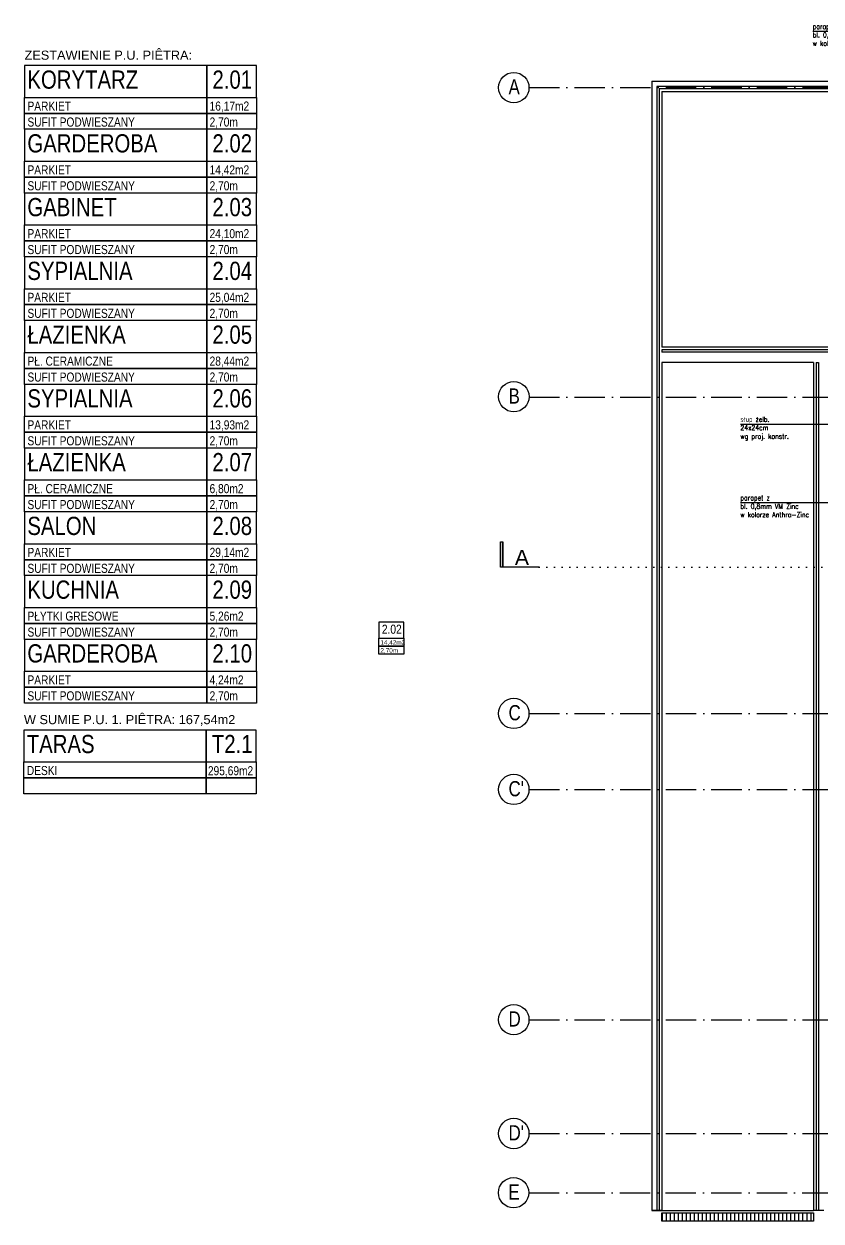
# Model space of a CAD drawing. Header units: millimetres. Extents: x 58205 to 122423, y 1055 to 94479.
# Drawn here: x 67104 to 68679, y 5608 to 7974 of the extents above; entities that cross this region are included whole.
import ezdxf

# ---------------------------------------------------------------- set-up
doc = ezdxf.new("R2010")
doc.units = ezdxf.units.MM
doc.linetypes.add('ACAD_ISO07W100', pattern=[3, 0, -3])
doc.linetypes.add('ACAD_ISO10W100', pattern=[18, 12, -3, 0, -3])
for name, color, linetype in [('+48_MEBLE', 251, 'Continuous'), ('+48_OPISY', 3, 'Continuous'), ('+48_OPISY_POM', 3, 'Continuous'), ('+48_OSIE', 8, 'Continuous'), ('OPISY_POMIESZCZEŃ', 3, 'Continuous'), ('SCHODY_', 2, 'Continuous')]:
    doc.layers.add(name, color=color, linetype=linetype)
doc.styles.get("Standard").update_dxf_attribs({"font": 'ARIAL.TTF'})
doc.styles.add('WRP_ARIAL', font='ARIAL.TTF', dxfattribs={"width": 0.8})

# ---------------------------------------------------------------- blocks, each defined once
blk = doc.blocks.new('OZN_OSI')
at = {"layer": '+48_OSIE', "linetype": 'Continuous', "ltscale": 5}
blk.add_circle((0, -30), 30, dxfattribs=at)
at = {"layer": '+48_OSIE', "linetype": 'Continuous', "ltscale": 5, "style": 'WRP_ARIAL', "width": 0.8}
blk.add_attdef('NR', (-23.3, -43.5), '', height=30, dxfattribs=at)
blk = doc.blocks.new('OPISY_POM_METKA')
at = {"layer": '+48_OPISY_POM', "ltscale": 5}
for points in [[(0, -70), (109.7, -70), (109.7, 0), (0, 0)], [(109.7, -105), (0, -105), (0, -70), (109.7, -70)]]:
    blk.add_lwpolyline(points, close=True, dxfattribs=at)
at = {"layer": '+48_OPISY_POM'}
blk.add_lwpolyline([(109.7, -140), (0, -140), (0, -105), (109.7, -105)], close=True, dxfattribs=at)
at = {"layer": '+48_OPISY_POM', "ltscale": 5, "style": 'WRP_ARIAL', "width": 0.8}
for tag, p, height in [('NRPOM', (25.8, -50.8), 40), ('POW', (6.4, -99), 20)]:
    blk.add_attdef(tag, p, '', height=height, dxfattribs=at)
at = {"layer": '+48_OPISY_POM', "style": 'WRP_ARIAL', "width": 0.8}
blk.add_attdef('H', (6.4, -134), '', height=20, dxfattribs=at)
blk = doc.blocks.new('metka')
at = {"layer": 'OPISY_POMIESZCZEŃ', "ltscale": 5}
for points in [[(0, -35), (200, -35), (200, 0), (0, 0)], [(200, -52.5), (0, -52.5), (0, -35), (200, -35)], [(200, -70), (0, -70), (0, -52.5), (200, -52.5)]]:
    blk.add_lwpolyline(points, close=True, dxfattribs=at)
at = {"layer": 'OPISY_POMIESZCZEŃ', "color": 3, "ltscale": 5, "style": 'WRP_ARIAL', "width": 0.8}
blk.add_attdef('NAZWA', (3.1, -25.4), '', height=20, dxfattribs=at)
at = {"layer": 'OPISY_POMIESZCZEŃ', "ltscale": 5, "style": 'WRP_ARIAL', "width": 0.8}
for tag, p in [('POSADZKA', (3.2, -49.5)), ('SUFIT', (3.2, -67))]:
    blk.add_attdef(tag, p, '', height=10, dxfattribs=at)

msp = doc.modelspace()

# ---------------------------------------------------------------- hatches: boundary and pattern name
at = {"layer": '+48_MEBLE'}
h = msp.add_hatch(dxfattribs=at)
h.set_pattern_fill('ANSI31', color=256, scale=2.5, angle=45, style=0)
h.set_pattern_definition([(90, (2e-06, -5451.458), (-7.9375, 1e-14), [])])
h.paths.add_polyline_path([(68364.484, 5623.758), (68664.484, 5623.758), (68664.484, 5607.758), (68364.484, 5607.758)])
at = {"layer": '+48_OPISY', "ltscale": 5}
msp.add_hatch(color=256, dxfattribs=at).paths.add_polyline_path([(68045.946, 6900.233), (68045.946, 6950.233), (68049.946, 6950.233), (68049.946, 6900.233)])

# ---------------------------------------------------------------- linework, layer by layer
at = {"layer": '+48_MEBLE'}
for p, q in [((68344.484, 7860.258), (68810.484, 7860.258)), ((68344.484, 7860.258), (68344.484, 5628.758)), ((68364.484, 7840.258), (68810.484, 7840.258)), ((68364.484, 7840.258), (68364.484, 7334.758)), ((68813.484, 7334.758), (68364.484, 7334.758)), ((68802.439, 7329.758), (68364.484, 7329.758)), ((68364.484, 7329.758), (68364.484, 7324.758)), ((68802.439, 7324.758), (68364.484, 7324.758)), ((68664.484, 7304.758), (68364.484, 7304.758)), ((68364.484, 7304.758), (68364.484, 5628.758)), ((68664.484, 7304.758), (68664.484, 5628.758)), ((68669.484, 7304.758), (68669.484, 5628.758)), ((68674.484, 7304.758), (68674.484, 5628.758)), ((68364.484, 5628.758), (68344.484, 5628.758)), ((68344.484, 5628.758), (68364.484, 5628.758)), ((68364.484, 5628.758), (68664.484, 5628.758)), ((68664.484, 5628.758), (68664.484, 5628.759)), ((68684.484, 5628.758), (68664.484, 5628.758))]:
    msp.add_line(p, q, dxfattribs=at)
for points in [[(68802.984, 7850.258), (68354.484, 7850.258), (68354.484, 5628.758)], [(68802.984, 7845.258), (68359.484, 7845.258), (68359.484, 5628.758)], [(68669.484, 7304.758), (68674.484, 7304.758)]]:
    msp.add_lwpolyline(points, dxfattribs=at)
msp.add_lwpolyline([(68364.484, 5623.758), (68664.484, 5623.758), (68664.484, 5607.758), (68364.484, 5607.758)], close=True, dxfattribs=at)
at = {"layer": '+48_OPISY'}
for p, q in [((68802.953, 7958.941), (68662.68, 7958.941)), ((68789.156, 7182.251), (68519.843, 7182.251)), ((68806.984, 7027.374), (68519.843, 7027.374))]:
    msp.add_line(p, q, dxfattribs=at)
at = {"layer": '+48_OPISY', "ltscale": 5}
for p, q in [((68045.946, 6900.233), (68045.946, 6950.233)), ((68049.946, 6900.233), (68049.946, 6950.233))]:
    msp.add_line(p, q, dxfattribs=at)
at = {"layer": '+48_OPISY', "linetype": 'ACAD_ISO07W100', "ltscale": 5}
msp.add_line((68121.946, 6900.233), (71558.484, 6900.233), dxfattribs=at)
at = {"layer": '+48_OPISY', "ltscale": 5}
msp.add_lwpolyline([(68121.946, 6900.233), (68045.946, 6900.233), (68045.946, 6950.233), (68049.946, 6950.233), (68049.946, 6900.233), (68045.946, 6900.233)], dxfattribs=at)
at = {"layer": '+48_OSIE', "linetype": 'ACAD_ISO10W100', "ltscale": 5}
for p, q in [((68101.946, 7847.758), (71564.484, 7847.758)), ((68101.946, 7235.758), (71564.484, 7235.758)), ((68101.945, 6610.758), (71564.484, 6610.758)), ((68101.945, 6460.758), (69818.861, 6460.758)), ((68101.946, 6005.758), (71564.484, 6005.758)), ((68101.931, 5780.758), (71564.484, 5780.758)), ((68101.502, 5663.758), (71564.484, 5663.758))]:
    msp.add_line(p, q, dxfattribs=at)

# ---------------------------------------------------------------- block references
at = {"layer": '+48_OPISY_POM', "xscale": 1.80000000000291, "yscale": 1.80000000000291}
for p, zscale, values in [((67104.885, 7891.348), 1.800000000002956, {'NAZWA': 'KORYTARZ', 'POSADZKA': 'PARKIET', 'SUFIT': 'SUFIT PODWIESZANY'}), ((67104.885, 7765.348), 1.800000000002763, {'NAZWA': 'GARDEROBA', 'POSADZKA': 'PARKIET', 'SUFIT': 'SUFIT PODWIESZANY'}), ((67104.885, 7639.348), 1.800000000002956, {'NAZWA': 'GABINET', 'POSADZKA': 'PARKIET', 'SUFIT': 'SUFIT PODWIESZANY'}), ((67104.885, 7513.348), 1.800000000002956, {'NAZWA': 'SYPIALNIA', 'POSADZKA': 'PARKIET', 'SUFIT': 'SUFIT PODWIESZANY'}), ((67104.885, 7387.348), 1.800000000002956, {'NAZWA': 'ŁAZIENKA', 'POSADZKA': 'PŁ. CERAMICZNE', 'SUFIT': 'SUFIT PODWIESZANY'}), ((67104.885, 7261.348), 1.800000000002956, {'NAZWA': 'SYPIALNIA', 'POSADZKA': 'PARKIET', 'SUFIT': 'SUFIT PODWIESZANY'}), ((67104.885, 7135.348), 1.800000000002956, {'NAZWA': 'ŁAZIENKA', 'POSADZKA': 'PŁ. CERAMICZNE', 'SUFIT': 'SUFIT PODWIESZANY'}), ((67104.885, 7009.348), 1.800000000002956, {'NAZWA': 'SALON', 'POSADZKA': 'PARKIET', 'SUFIT': 'SUFIT PODWIESZANY'}), ((67104.885, 6883.348), 1.800000000002956, {'NAZWA': 'KUCHNIA', 'POSADZKA': 'PŁYTKI GRESOWE', 'SUFIT': 'SUFIT PODWIESZANY'}), ((67104.885, 6757.348), 1.800000000002956, {'NAZWA': 'GARDEROBA', 'POSADZKA': 'PARKIET', 'SUFIT': 'SUFIT PODWIESZANY'})]:
    msp.add_blockref('metka', p, dxfattribs=dict(at, zscale=zscale)).add_auto_attribs(values)
at = {"layer": '+48_OPISY_POM'}
ref = msp.add_blockref('OPISY_POM_METKA', (67464.885, 7891.348), dxfattribs=dict(at, xscale=0.8999999999941792, yscale=0.9000000000014552, zscale=0.900000000001478))
ref.add_attrib('H', '2,70m', (67470.603, 7770.77), dxfattribs={"height": 18, "style": 'WRP_ARIAL', "width": 0.8})
ref.add_attrib('NRPOM', '2.01', (67476.309, 7845.628), dxfattribs={"ltscale": 5, "height": 36, "style": 'WRP_ARIAL', "width": 0.8})
ref.add_attrib('POW', '16,17m2', (67470.603, 7802.27), dxfattribs={"ltscale": 5, "height": 18, "style": 'WRP_ARIAL', "width": 0.8})
ref = msp.add_blockref('OPISY_POM_METKA', (67464.885, 7765.348), dxfattribs=dict(at, xscale=0.8999999999941792, yscale=0.9000000000014552, zscale=0.9000000000013817))
ref.add_attrib('H', '2,70m', (67470.603, 7644.77), dxfattribs={"height": 18, "style": 'WRP_ARIAL', "width": 0.8})
ref.add_attrib('NRPOM', '2.02', (67476.309, 7719.628), dxfattribs={"ltscale": 5, "height": 36, "style": 'WRP_ARIAL', "width": 0.8})
ref.add_attrib('POW', '14,42m2', (67470.603, 7676.27), dxfattribs={"ltscale": 5, "height": 18, "style": 'WRP_ARIAL', "width": 0.8})
ref = msp.add_blockref('OPISY_POM_METKA', (67464.885, 7639.348), dxfattribs=dict(at, xscale=0.8999999999941792, yscale=0.9000000000014552, zscale=0.900000000001478))
ref.add_attrib('H', '2,70m', (67470.603, 7518.77), dxfattribs={"height": 18, "style": 'WRP_ARIAL', "width": 0.8})
ref.add_attrib('NRPOM', '2.03', (67476.309, 7593.628), dxfattribs={"ltscale": 5, "height": 36, "style": 'WRP_ARIAL', "width": 0.8})
ref.add_attrib('POW', '24,10m2', (67470.603, 7550.27), dxfattribs={"ltscale": 5, "height": 18, "style": 'WRP_ARIAL', "width": 0.8})
ref = msp.add_blockref('OPISY_POM_METKA', (67464.885, 7513.348), dxfattribs=dict(at, xscale=0.8999999999941792, yscale=0.9000000000014552, zscale=0.900000000001478))
ref.add_attrib('H', '2,70m', (67470.603, 7392.77), dxfattribs={"height": 18, "style": 'WRP_ARIAL', "width": 0.8})
ref.add_attrib('NRPOM', '2.04', (67476.309, 7467.628), dxfattribs={"ltscale": 5, "height": 36, "style": 'WRP_ARIAL', "width": 0.8})
ref.add_attrib('POW', '25,04m2', (67470.603, 7424.27), dxfattribs={"ltscale": 5, "height": 18, "style": 'WRP_ARIAL', "width": 0.8})
ref = msp.add_blockref('OPISY_POM_METKA', (67464.885, 7387.348), dxfattribs=dict(at, xscale=0.8999999999941792, yscale=0.9000000000014552, zscale=0.900000000001478))
ref.add_attrib('H', '2,70m', (67470.603, 7266.77), dxfattribs={"height": 18, "style": 'WRP_ARIAL', "width": 0.8})
ref.add_attrib('NRPOM', '2.05', (67476.309, 7341.628), dxfattribs={"ltscale": 5, "height": 36, "style": 'WRP_ARIAL', "width": 0.8})
ref.add_attrib('POW', '28,44m2', (67470.603, 7298.27), dxfattribs={"ltscale": 5, "height": 18, "style": 'WRP_ARIAL', "width": 0.8})
ref = msp.add_blockref('OPISY_POM_METKA', (67464.885, 7261.348), dxfattribs=dict(at, xscale=0.8999999999941792, yscale=0.9000000000014552, zscale=0.900000000001478))
ref.add_attrib('H', '2,70m', (67470.603, 7140.77), dxfattribs={"height": 18, "style": 'WRP_ARIAL', "width": 0.8})
ref.add_attrib('NRPOM', '2.06', (67476.309, 7215.628), dxfattribs={"ltscale": 5, "height": 36, "style": 'WRP_ARIAL', "width": 0.8})
ref.add_attrib('POW', '13,93m2', (67470.603, 7172.27), dxfattribs={"ltscale": 5, "height": 18, "style": 'WRP_ARIAL', "width": 0.8})
ref = msp.add_blockref('OPISY_POM_METKA', (67464.885, 7135.348), dxfattribs=dict(at, xscale=0.8999999999941792, yscale=0.9000000000014552, zscale=0.900000000001478))
ref.add_attrib('H', '2,70m', (67470.603, 7014.77), dxfattribs={"height": 18, "style": 'WRP_ARIAL', "width": 0.8})
ref.add_attrib('NRPOM', '2.07', (67476.309, 7089.628), dxfattribs={"ltscale": 5, "height": 36, "style": 'WRP_ARIAL', "width": 0.8})
ref.add_attrib('POW', '6,80m2', (67470.603, 7046.27), dxfattribs={"ltscale": 5, "height": 18, "style": 'WRP_ARIAL', "width": 0.8})
ref = msp.add_blockref('OPISY_POM_METKA', (67464.885, 7009.348), dxfattribs=dict(at, xscale=0.8999999999941792, yscale=0.9000000000014552, zscale=0.900000000001478))
ref.add_attrib('H', '2,70m', (67470.603, 6888.77), dxfattribs={"height": 18, "style": 'WRP_ARIAL', "width": 0.8})
ref.add_attrib('NRPOM', '2.08', (67476.309, 6963.628), dxfattribs={"ltscale": 5, "height": 36, "style": 'WRP_ARIAL', "width": 0.8})
ref.add_attrib('POW', '29,14m2', (67470.603, 6920.27), dxfattribs={"ltscale": 5, "height": 18, "style": 'WRP_ARIAL', "width": 0.8})
ref = msp.add_blockref('OPISY_POM_METKA', (67464.885, 6883.348), dxfattribs=dict(at, xscale=0.8999999999941792, yscale=0.9000000000014552, zscale=0.900000000001478))
ref.add_attrib('H', '2,70m', (67470.603, 6762.77), dxfattribs={"height": 18, "style": 'WRP_ARIAL', "width": 0.8})
ref.add_attrib('NRPOM', '2.09', (67476.309, 6837.628), dxfattribs={"ltscale": 5, "height": 36, "style": 'WRP_ARIAL', "width": 0.8})
ref.add_attrib('POW', '5,26m2', (67470.603, 6794.27), dxfattribs={"ltscale": 5, "height": 18, "style": 'WRP_ARIAL', "width": 0.8})
ref = msp.add_blockref('OPISY_POM_METKA', (67805.447, 6791.281), dxfattribs=dict(at, xscale=0.4499999999970896, yscale=0.4499999999998181, zscale=0.4499999999996677))
ref.add_attrib('H', '2,70m', (67808.307, 6730.992), dxfattribs={"height": 9, "style": 'WRP_ARIAL', "width": 0.8})
ref.add_attrib('NRPOM', '2.02', (67811.16, 6768.421), dxfattribs={"ltscale": 5, "height": 18, "style": 'WRP_ARIAL', "width": 0.8})
ref.add_attrib('POW', '14,42m2', (67808.307, 6746.742), dxfattribs={"ltscale": 5, "height": 9, "style": 'WRP_ARIAL', "width": 0.8})
ref = msp.add_blockref('OPISY_POM_METKA', (67464.885, 6757.348), dxfattribs=dict(at, xscale=0.8999999999941792, yscale=0.9000000000014552, zscale=0.900000000001478))
ref.add_attrib('H', '2,70m', (67470.603, 6636.77), dxfattribs={"height": 18, "style": 'WRP_ARIAL', "width": 0.8})
ref.add_attrib('NRPOM', '2.10', (67476.309, 6711.628), dxfattribs={"ltscale": 5, "height": 36, "style": 'WRP_ARIAL', "width": 0.8})
ref.add_attrib('POW', '4,24m2', (67470.603, 6668.27), dxfattribs={"ltscale": 5, "height": 18, "style": 'WRP_ARIAL', "width": 0.8})
ref = msp.add_blockref('metka', (67103.684, 6578.236), dxfattribs=dict(at, xscale=1.80000000000291, yscale=1.80000000000291, zscale=1.800000000002956))
ref.add_attrib('NAZWA', 'TARAS', (67109.19, 6532.515), dxfattribs={"layer": 'OPISY_POMIESZCZEŃ', "color": 3, "ltscale": 5, "height": 36, "style": 'WRP_ARIAL', "width": 0.8})
ref.add_attrib('POSADZKA', 'DESKI', (67109.403, 6489.158), dxfattribs={"layer": 'OPISY_POMIESZCZEŃ', "ltscale": 5, "height": 18, "style": 'WRP_ARIAL', "width": 0.8})
ref = msp.add_blockref('OPISY_POM_METKA', (67463.684, 6578.236), dxfattribs=dict(at, xscale=0.8999999999941792, yscale=0.9000000000014552, zscale=0.900000000001478))
ref.add_attrib('NRPOM', 'T2.1', (67475.109, 6532.515), dxfattribs={"ltscale": 5, "height": 36, "style": 'WRP_ARIAL', "width": 0.8})
ref.add_attrib('POW', '295,69m2', (67467.292, 6488.688), dxfattribs={"ltscale": 5, "height": 18, "style": 'WRP_ARIAL', "width": 0.8})
at = {"layer": 'SCHODY_'}
ref = msp.add_blockref('OZN_OSI', (68071.946, 7877.758), dxfattribs=at)
ref.add_attrib('NR', 'A', (68061.476, 7834.217), dxfattribs={"layer": '+48_OSIE', "linetype": 'Continuous', "ltscale": 5, "height": 30, "style": 'WRP_ARIAL', "width": 0.8})
ref = msp.add_blockref('OZN_OSI', (68071.967, 7266.892), dxfattribs=at)
ref.add_attrib('NR', 'B', (68061.497, 7223.35), dxfattribs={"layer": '+48_OSIE', "linetype": 'Continuous', "ltscale": 5, "height": 30, "style": 'WRP_ARIAL', "width": 0.8})
ref = msp.add_blockref('OZN_OSI', (68071.946, 6640.949), dxfattribs=at)
ref.add_attrib('NR', 'C', (68061.476, 6597.407), dxfattribs={"layer": '+48_OSIE', "linetype": 'Continuous', "ltscale": 5, "height": 30, "style": 'WRP_ARIAL', "width": 0.8})
ref = msp.add_blockref('OZN_OSI', (68071.945, 6490.758), dxfattribs=at)
ref.add_attrib('NR', "C'", (68061.475, 6447.217), dxfattribs={"layer": '+48_OSIE', "linetype": 'Continuous', "ltscale": 5, "height": 30, "style": 'WRP_ARIAL', "width": 0.8})
ref = msp.add_blockref('OZN_OSI', (68071.931, 6035.761), dxfattribs=at)
ref.add_attrib('NR', 'D', (68061.461, 5992.219), dxfattribs={"layer": '+48_OSIE', "linetype": 'Continuous', "ltscale": 5, "height": 30, "style": 'WRP_ARIAL', "width": 0.8})
ref = msp.add_blockref('OZN_OSI', (68071.931, 5810.809), dxfattribs=at)
ref.add_attrib('NR', "D'", (68061.461, 5767.267), dxfattribs={"layer": '+48_OSIE', "linetype": 'Continuous', "ltscale": 5, "height": 30, "style": 'WRP_ARIAL', "width": 0.8})
ref = msp.add_blockref('OZN_OSI', (68071.502, 5693.758), dxfattribs=at)
ref.add_attrib('NR', 'E', (68061.033, 5650.217), dxfattribs={"layer": '+48_OSIE', "linetype": 'Continuous', "ltscale": 5, "height": 30, "style": 'WRP_ARIAL', "width": 0.8})

# ---------------------------------------------------------------- texts
at = {"layer": '+48_OPISY', "char_height": 10, "width": 235.93626, "attachment_point": 1, "style": 'WRP_ARIAL'}
for s, insert in [('{\\Fromans|c238;parapet z \\Pbl. 0,8mm VM Zinc \\Pw kolorze Anthra-Zinc}', (68662.68, 7973.624)), ('{\\Fromans|c238;słup żelb. \\P24x24cm \\Pwg proj. konstr.}', (68519.843, 7197.178)), ('{\\Fromans|c238;parapet z \\Pbl. 0,8mm VM Zinc \\Pw kolorze Anthra-Zinc}', (68519.843, 7042.093))]:
    msp.add_mtext(s, dxfattribs=dict(at, insert=insert))
at = {"layer": '+48_OPISY', "ltscale": 5}
msp.add_attdef('A', (68074.026, 6904.266), 'A', height=30, rotation=360, dxfattribs=at)
at = {"layer": '+48_OPISY_POM', "char_height": 18, "attachment_point": 1}
for s, insert, width in [('ZESTAWIENIE P.U. PIÊTRA:', (67104.885, 7920.913), 18081.21238), ('W SUMIE P.U. 1. PIÊTRA: 167,54m2', (67103.684, 6607.801), 9040.60619)]:
    msp.add_mtext(s, dxfattribs=dict(at, insert=insert, width=width))

doc.saveas('drawing.dxf')
